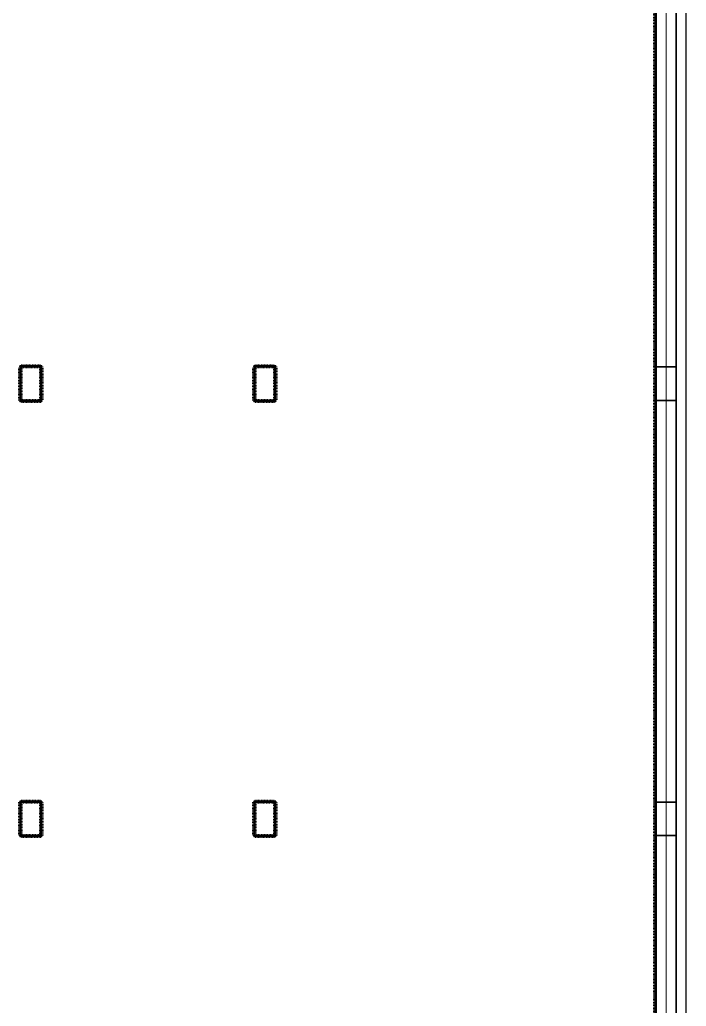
# Model space of a CAD drawing. Header units: millimetres. Extents: x -5300 to 98858, y -5196 to 93886.
# Drawn here: x 5835 to 15800, y 13700 to 28436 of the extents above; entities that cross this region are included whole.
import ezdxf

# ---------------------------------------------------------------- set-up
doc = ezdxf.new("R2010")
doc.units = ezdxf.units.MM
doc.linetypes.add('Штрих', pattern=[6.35, 3.175, -3.175])
doc.linetypes.add('Штрих_2_', pattern=[6.35, 3.175, -3.175])
for name, color, linetype, lineweight, true_color in [('_Разделитель помещений_', 4, 'Штрих', 70, 0x00ffff), ('Колонны', 7, 'Continuous', 18, 0x7f7f7f), ('Перекрытия', 7, 'Continuous', 18, 0x7f7f7f), ('Стены', 7, 'Continuous', 18, 0x7f7f7f), ('Стены разрез', 7, 'Continuous', 50, 0x7f7f7f)]:
    doc.layers.add(name, color=color, linetype=linetype, lineweight=lineweight, true_color=true_color)
doc.layers.add('Генплан', color=7, linetype='Continuous', lineweight=9)

# ---------------------------------------------------------------- blocks, each defined once
blk = doc.blocks.new('ПЕР-002 - ПЕР-002-240075-Подвал')
at = {"layer": 'Перекрытия', "color": 254, "true_color": 0xd4d4d4}
for p, q in [((15350, 13490), (15350, 36630)), ((15350, 36630), (15350, 13490)), ((15650, 13290), (15650, 36630)), ((15650, 36630), (15650, 13290)), ((5850, 22750), (5850, 23250)), ((5850, 23250), (6150, 23250)), ((6150, 23250), (5850, 23250)), ((5850, 23250), (5850, 22750)), ((5850, 23250), (5850, 23250)), ((6150, 23250), (6150, 22750)), ((6150, 22750), (6150, 23250)), ((6150, 23250), (6150, 23250)), ((9350, 22750), (9350, 23250)), ((9350, 23250), (9650, 23250)), ((9650, 23250), (9350, 23250)), ((9350, 23250), (9350, 22750)), ((9350, 23250), (9350, 23250)), ((9650, 23250), (9650, 22750)), ((9650, 22750), (9650, 23250)), ((9650, 23250), (9650, 23250)), ((6150, 22750), (5850, 22750)), ((5850, 22750), (6150, 22750)), ((5850, 22750), (5850, 22750)), ((6150, 22750), (6150, 22750)), ((9650, 22750), (9350, 22750)), ((9350, 22750), (9650, 22750)), ((9350, 22750), (9350, 22750)), ((9650, 22750), (9650, 22750)), ((5850, 16250), (5850, 16750)), ((5850, 16750), (6150, 16750)), ((6150, 16750), (5850, 16750)), ((5850, 16750), (5850, 16250)), ((5850, 16750), (5850, 16750)), ((6150, 16750), (6150, 16250)), ((6150, 16250), (6150, 16750)), ((6150, 16750), (6150, 16750)), ((9350, 16250), (9350, 16750)), ((9350, 16750), (9650, 16750)), ((9650, 16750), (9350, 16750)), ((9350, 16750), (9350, 16250)), ((9350, 16750), (9350, 16750)), ((9650, 16750), (9650, 16250)), ((9650, 16250), (9650, 16750)), ((9650, 16750), (9650, 16750)), ((6150, 16250), (5850, 16250)), ((5850, 16250), (6150, 16250)), ((5850, 16250), (5850, 16250)), ((6150, 16250), (6150, 16250)), ((9650, 16250), (9350, 16250)), ((9350, 16250), (9650, 16250)), ((9350, 16250), (9350, 16250)), ((9650, 16250), (9650, 16250))]:
    blk.add_line(p, q, dxfattribs=at)
blk = doc.blocks.new('СТ_ВОКОЛ-015 - СТ_ВОКОЛ-015 2-240487-Подвал')
at = {"layer": 'Стены', "color": 254, "true_color": 0xd4d4d4}
blk.add_line((9650, 16749.999972), (9350, 16749.999972), dxfattribs=at)
blk = doc.blocks.new('СТ_ВОКОЛ-015 - СТ_ВОКОЛ-015-240484-Подвал')
at = {"layer": 'Стены', "color": 254, "true_color": 0xd4d4d4}
for p, q in [((9335, 16764.999972), (9335, 16764.999972)), ((9335, 16749.999972), (9335, 16749.999972)), ((9650, 16764.999972), (9650, 16764.999972)), ((9650, 16749.999972), (9650, 16749.999972))]:
    blk.add_line(p, q, dxfattribs=at)
at = {"layer": 'Стены разрез', "color": 254, "lineweight": 25, "true_color": 0xd4d4d4}
for p, q in [((9335, 16764.999972), (9335, 16749.999972)), ((9650, 16764.999972), (9335, 16764.999972)), ((9335, 16749.999972), (9650, 16749.999972)), ((9650, 16749.999972), (9650, 16764.999972))]:
    blk.add_line(p, q, dxfattribs=at)
blk.add_blockref('СТ_ВОКОЛ-015 - СТ_ВОКОЛ-015 2-240487-Подвал', (0, 0))
blk = doc.blocks.new('СТ_ВОКОЛ-014 - СТ_ВОКОЛ-014 2-240503-Подвал')
at = {"layer": 'Стены', "color": 254, "true_color": 0xd4d4d4}
blk.add_line((9650, 16249.999972), (9650, 16749.999972), dxfattribs=at)
blk = doc.blocks.new('СТ_ВОКОЛ-014 - СТ_ВОКОЛ-014-240500-Подвал')
at = {"layer": 'Стены', "color": 254, "true_color": 0xd4d4d4}
for p, q in [((9650, 16764.999972), (9650, 16764.999972)), ((9665, 16764.999972), (9665, 16764.999972)), ((9650, 16249.999972), (9650, 16249.999972)), ((9665, 16249.999972), (9665, 16249.999972))]:
    blk.add_line(p, q, dxfattribs=at)
at = {"layer": 'Стены разрез', "color": 254, "lineweight": 25, "true_color": 0xd4d4d4}
for p, q in [((9665, 16764.999972), (9650, 16764.999972)), ((9650, 16764.999972), (9650, 16249.999972)), ((9665, 16249.999972), (9665, 16764.999972)), ((9650, 16249.999972), (9665, 16249.999972))]:
    blk.add_line(p, q, dxfattribs=at)
blk.add_blockref('СТ_ВОКОЛ-014 - СТ_ВОКОЛ-014 2-240503-Подвал', (0, 0))
blk = doc.blocks.new('СТ_ВОКОЛ-016 - СТ_ВОКОЛ-016 2-240519-Подвал')
at = {"layer": 'Стены', "color": 254, "true_color": 0xd4d4d4}
blk.add_line((9350, 16749.999972), (9350, 16249.999972), dxfattribs=at)
blk = doc.blocks.new('СТ_ВОКОЛ-016 - СТ_ВОКОЛ-016-240516-Подвал')
at = {"layer": 'Стены', "color": 254, "true_color": 0xd4d4d4}
for p, q in [((9335, 16749.999972), (9335, 16749.999972)), ((9350, 16749.999972), (9350, 16749.999972)), ((9335, 16249.999972), (9335, 16249.999972)), ((9350, 16249.999972), (9350, 16249.999972))]:
    blk.add_line(p, q, dxfattribs=at)
at = {"layer": 'Стены разрез', "color": 254, "lineweight": 25, "true_color": 0xd4d4d4}
for p, q in [((9350, 16749.999972), (9335, 16749.999972)), ((9335, 16749.999972), (9335, 16249.999972)), ((9350, 16249.999972), (9350, 16749.999972)), ((9335, 16249.999972), (9350, 16249.999972))]:
    blk.add_line(p, q, dxfattribs=at)
blk.add_blockref('СТ_ВОКОЛ-016 - СТ_ВОКОЛ-016 2-240519-Подвал', (0, 0))
blk = doc.blocks.new('СТ_ВОКОЛ-009 22455 - СТ_ВОКОЛ-009 2-240652-Подвал')
at = {"layer": 'Стены', "color": 254, "true_color": 0xd4d4d4}
blk.add_line((5850, 16249.999972), (6150, 16249.999972), dxfattribs=at)
blk = doc.blocks.new('СТ_ВОКОЛ-009 22455 - СТ_ВОКОЛ-009 22455-240649-Подвал')
at = {"layer": 'Стены', "color": 254, "true_color": 0xd4d4d4}
for p, q in [((5835, 16249.999972), (5835, 16249.999972)), ((5835, 16234.999972), (5835, 16234.999972)), ((6165, 16249.999972), (6165, 16249.999972)), ((6165, 16234.999972), (6165, 16234.999972))]:
    blk.add_line(p, q, dxfattribs=at)
at = {"layer": 'Стены разрез', "color": 254, "lineweight": 25, "true_color": 0xd4d4d4}
for p, q in [((6165, 16249.999972), (5835, 16249.999972)), ((5835, 16249.999972), (5835, 16234.999972)), ((5835, 16234.999972), (6165, 16234.999972)), ((6165, 16234.999972), (6165, 16249.999972))]:
    blk.add_line(p, q, dxfattribs=at)
blk.add_blockref('СТ_ВОКОЛ-009 22455 - СТ_ВОКОЛ-009 2-240652-Подвал', (0, 0))
blk = doc.blocks.new('СТ_ВОКОЛ-012 34122 - СТ_ВОКОЛ-012 2-240926-Подвал')
at = {"layer": 'Стены', "color": 254, "true_color": 0xd4d4d4}
blk.add_line((5850, 16749.999972), (5850, 16249.999972), dxfattribs=at)
blk = doc.blocks.new('СТ_ВОКОЛ-012 34122 - СТ_ВОКОЛ-012 34122-240923-Подвал')
at = {"layer": 'Стены', "color": 254, "true_color": 0xd4d4d4}
for p, q in [((5835, 16749.999972), (5835, 16749.999972)), ((5850, 16749.999972), (5850, 16749.999972)), ((5835, 16249.999972), (5835, 16249.999972)), ((5850, 16249.999972), (5850, 16249.999972))]:
    blk.add_line(p, q, dxfattribs=at)
at = {"layer": 'Стены разрез', "color": 254, "lineweight": 25, "true_color": 0xd4d4d4}
for p, q in [((5850, 16749.999972), (5835, 16749.999972)), ((5835, 16749.999972), (5835, 16249.999972)), ((5850, 16249.999972), (5850, 16749.999972)), ((5835, 16249.999972), (5850, 16249.999972))]:
    blk.add_line(p, q, dxfattribs=at)
blk.add_blockref('СТ_ВОКОЛ-012 34122 - СТ_ВОКОЛ-012 2-240926-Подвал', (0, 0))
blk = doc.blocks.new('СТ_ВОКОЛ-011 34235 - СТ_ВОКОЛ-011 2-240942-Подвал')
at = {"layer": 'Стены', "color": 254, "true_color": 0xd4d4d4}
blk.add_line((6150, 16749.999972), (5850, 16749.999972), dxfattribs=at)
blk = doc.blocks.new('СТ_ВОКОЛ-011 34235 - СТ_ВОКОЛ-011 34235-240939-Подвал')
at = {"layer": 'Стены', "color": 254, "true_color": 0xd4d4d4}
for p, q in [((5835, 16764.999972), (5835, 16764.999972)), ((5835, 16749.999972), (5835, 16749.999972)), ((6150, 16764.999972), (6150, 16764.999972)), ((6150, 16749.999972), (6150, 16749.999972))]:
    blk.add_line(p, q, dxfattribs=at)
at = {"layer": 'Стены разрез', "color": 254, "lineweight": 25, "true_color": 0xd4d4d4}
for p, q in [((5835, 16764.999972), (5835, 16749.999972)), ((6150, 16764.999972), (5835, 16764.999972)), ((5835, 16749.999972), (6150, 16749.999972)), ((6150, 16749.999972), (6150, 16764.999972))]:
    blk.add_line(p, q, dxfattribs=at)
blk.add_blockref('СТ_ВОКОЛ-011 34235 - СТ_ВОКОЛ-011 2-240942-Подвал', (0, 0))
blk = doc.blocks.new('СТ_ВОКОЛ-010 - СТ_ВОКОЛ-010 2-240967-Подвал')
at = {"layer": 'Стены', "color": 254, "true_color": 0xd4d4d4}
blk.add_line((6150, 16249.999972), (6150, 16749.999972), dxfattribs=at)
blk = doc.blocks.new('СТ_ВОКОЛ-010 - СТ_ВОКОЛ-010-240964-Подвал')
at = {"layer": 'Стены', "color": 254, "true_color": 0xd4d4d4}
for p, q in [((6150, 16764.999972), (6150, 16764.999972)), ((6165, 16764.999972), (6165, 16764.999972)), ((6150, 16249.999972), (6150, 16249.999972)), ((6165, 16249.999972), (6165, 16249.999972))]:
    blk.add_line(p, q, dxfattribs=at)
at = {"layer": 'Стены разрез', "color": 254, "lineweight": 25, "true_color": 0xd4d4d4}
for p, q in [((6165, 16764.999972), (6150, 16764.999972)), ((6150, 16764.999972), (6150, 16249.999972)), ((6165, 16249.999972), (6165, 16764.999972)), ((6150, 16249.999972), (6165, 16249.999972))]:
    blk.add_line(p, q, dxfattribs=at)
blk.add_blockref('СТ_ВОКОЛ-010 - СТ_ВОКОЛ-010 2-240967-Подвал', (0, 0))
blk = doc.blocks.new('СТ_ВОКОЛ-013 - СТ_ВОКОЛ-013 2-240983-Подвал')
at = {"layer": 'Стены', "color": 254, "true_color": 0xd4d4d4}
blk.add_line((9350, 16249.999972), (9650, 16249.999972), dxfattribs=at)
blk = doc.blocks.new('СТ_ВОКОЛ-013 - СТ_ВОКОЛ-013-240980-Подвал')
at = {"layer": 'Стены', "color": 254, "true_color": 0xd4d4d4}
for p, q in [((9335, 16249.999972), (9335, 16249.999972)), ((9335, 16234.999972), (9335, 16234.999972)), ((9665, 16249.999972), (9665, 16249.999972)), ((9665, 16234.999972), (9665, 16234.999972))]:
    blk.add_line(p, q, dxfattribs=at)
at = {"layer": 'Стены разрез', "color": 254, "lineweight": 25, "true_color": 0xd4d4d4}
for p, q in [((9665, 16249.999972), (9335, 16249.999972)), ((9335, 16249.999972), (9335, 16234.999972)), ((9335, 16234.999972), (9665, 16234.999972)), ((9665, 16234.999972), (9665, 16249.999972))]:
    blk.add_line(p, q, dxfattribs=at)
blk.add_blockref('СТ_ВОКОЛ-013 - СТ_ВОКОЛ-013 2-240983-Подвал', (0, 0))
blk = doc.blocks.new('СТН-04 35484 - СТН-04 2-240999-Подвал')
at = {"layer": 'Стены', "color": 254, "true_color": 0xd4d4d4}
blk.add_line((15500, 37000), (15500, 13390), dxfattribs=at)
blk = doc.blocks.new('СТН-04 35484 - СТН-04 35484-240996-Подвал')
at = {"layer": 'Стены', "color": 254, "true_color": 0xd4d4d4}
for p, q in [((15350, 23250), (15350, 23250)), ((15650, 23250), (15650, 23250)), ((15350, 22750), (15350, 22750)), ((15650, 22750), (15650, 22750)), ((15350, 16750), (15350, 16750)), ((15650, 16750), (15650, 16750)), ((15350, 16250), (15350, 16250)), ((15650, 16250), (15650, 16250))]:
    blk.add_line(p, q, dxfattribs=at)
at = {"layer": 'Стены разрез', "color": 254, "lineweight": 25, "true_color": 0xd4d4d4}
for p, q in [((15330, 37170), (15330, 13490)), ((15350, 13490), (15350, 37170)), ((15650, 36850), (15650, 13490)), ((15800, 13490), (15800, 36850)), ((15350, 28750), (15350, 23250)), ((15650, 23250), (15650, 28750)), ((15350, 23250), (15650, 23250)), ((15650, 22750), (15350, 22750)), ((15350, 22750), (15350, 16750)), ((15650, 16750), (15650, 22750)), ((15350, 16750), (15650, 16750)), ((15650, 16250), (15350, 16250)), ((15350, 16250), (15350, 13490)), ((15650, 13490), (15650, 16250))]:
    blk.add_line(p, q, dxfattribs=at)
blk.add_blockref('СТН-04 35484 - СТН-04 2-240999-Подвал', (0, 0))
blk = doc.blocks.new('СТ_ВОКОЛ-014 107888 - СТ_ВОКОЛ-014 2-243354-Подвал')
at = {"layer": 'Стены', "color": 254, "true_color": 0xd4d4d4}
blk.add_line((9650, 22750), (9650, 23250), dxfattribs=at)
blk = doc.blocks.new('СТ_ВОКОЛ-014 107888 - СТ_ВОКОЛ-014 107888-243351-Подвал')
at = {"layer": 'Стены', "color": 254, "true_color": 0xd4d4d4}
for p, q in [((9650, 23265), (9650, 23265)), ((9665, 23265), (9665, 23265)), ((9650, 22750), (9650, 22750)), ((9665, 22750), (9665, 22750))]:
    blk.add_line(p, q, dxfattribs=at)
at = {"layer": 'Стены разрез', "color": 254, "lineweight": 25, "true_color": 0xd4d4d4}
for p, q in [((9665, 23265), (9650, 23265)), ((9650, 23265), (9650, 22750)), ((9665, 22750), (9665, 23265)), ((9650, 22750), (9665, 22750))]:
    blk.add_line(p, q, dxfattribs=at)
blk.add_blockref('СТ_ВОКОЛ-014 107888 - СТ_ВОКОЛ-014 2-243354-Подвал', (0, 0))
blk = doc.blocks.new('СТ_ВОКОЛ-009 109281 - СТ_ВОКОЛ-009 2-243518-Подвал')
at = {"layer": 'Стены', "color": 254, "true_color": 0xd4d4d4}
blk.add_line((5850, 22750), (6150, 22750), dxfattribs=at)
blk = doc.blocks.new('СТ_ВОКОЛ-009 109281 - СТ_ВОКОЛ-009 109281-243515-Подвал')
at = {"layer": 'Стены', "color": 254, "true_color": 0xd4d4d4}
for p, q in [((5835, 22750), (5835, 22750)), ((5835, 22735), (5835, 22735)), ((6165, 22750), (6165, 22750)), ((6165, 22735), (6165, 22735))]:
    blk.add_line(p, q, dxfattribs=at)
at = {"layer": 'Стены разрез', "color": 254, "lineweight": 25, "true_color": 0xd4d4d4}
for p, q in [((6165, 22750), (5835, 22750)), ((5835, 22750), (5835, 22735)), ((5835, 22735), (6165, 22735)), ((6165, 22735), (6165, 22750))]:
    blk.add_line(p, q, dxfattribs=at)
blk.add_blockref('СТ_ВОКОЛ-009 109281 - СТ_ВОКОЛ-009 2-243518-Подвал', (0, 0))
blk = doc.blocks.new('СТ_ВОКОЛ-011 109389 - СТ_ВОКОЛ-011 2-243534-Подвал')
at = {"layer": 'Стены', "color": 254, "true_color": 0xd4d4d4}
blk.add_line((6150, 23250), (5850, 23250), dxfattribs=at)
blk = doc.blocks.new('СТ_ВОКОЛ-011 109389 - СТ_ВОКОЛ-011 109389-243531-Подвал')
at = {"layer": 'Стены', "color": 254, "true_color": 0xd4d4d4}
for p, q in [((5835, 23265), (5835, 23265)), ((5835, 23250), (5835, 23250)), ((6150, 23265), (6150, 23265)), ((6150, 23250), (6150, 23250))]:
    blk.add_line(p, q, dxfattribs=at)
at = {"layer": 'Стены разрез', "color": 254, "lineweight": 25, "true_color": 0xd4d4d4}
for p, q in [((5835, 23265), (5835, 23250)), ((6150, 23265), (5835, 23265)), ((5835, 23250), (6150, 23250)), ((6150, 23250), (6150, 23265))]:
    blk.add_line(p, q, dxfattribs=at)
blk.add_blockref('СТ_ВОКОЛ-011 109389 - СТ_ВОКОЛ-011 2-243534-Подвал', (0, 0))
blk = doc.blocks.new('СТ_ВОКОЛ-010 109497 - СТ_ВОКОЛ-010 2-243550-Подвал')
at = {"layer": 'Стены', "color": 254, "true_color": 0xd4d4d4}
blk.add_line((6150, 22750), (6150, 23250), dxfattribs=at)
blk = doc.blocks.new('СТ_ВОКОЛ-010 109497 - СТ_ВОКОЛ-010 109497-243547-Подвал')
at = {"layer": 'Стены', "color": 254, "true_color": 0xd4d4d4}
for p, q in [((6150, 23265), (6150, 23265)), ((6165, 23265), (6165, 23265)), ((6150, 22750), (6150, 22750)), ((6165, 22750), (6165, 22750))]:
    blk.add_line(p, q, dxfattribs=at)
at = {"layer": 'Стены разрез', "color": 254, "lineweight": 25, "true_color": 0xd4d4d4}
for p, q in [((6165, 23265), (6150, 23265)), ((6150, 23265), (6150, 22750)), ((6165, 22750), (6165, 23265)), ((6150, 22750), (6165, 22750))]:
    blk.add_line(p, q, dxfattribs=at)
blk.add_blockref('СТ_ВОКОЛ-010 109497 - СТ_ВОКОЛ-010 2-243550-Подвал', (0, 0))
blk = doc.blocks.new('СТ_ВОКОЛ-012 109614 - СТ_ВОКОЛ-012 2-243566-Подвал')
at = {"layer": 'Стены', "color": 254, "true_color": 0xd4d4d4}
blk.add_line((5850, 23250), (5850, 22750), dxfattribs=at)
blk = doc.blocks.new('СТ_ВОКОЛ-012 109614 - СТ_ВОКОЛ-012 109614-243563-Подвал')
at = {"layer": 'Стены', "color": 254, "true_color": 0xd4d4d4}
for p, q in [((5835, 23250), (5835, 23250)), ((5850, 23250), (5850, 23250)), ((5835, 22750), (5835, 22750)), ((5850, 22750), (5850, 22750))]:
    blk.add_line(p, q, dxfattribs=at)
at = {"layer": 'Стены разрез', "color": 254, "lineweight": 25, "true_color": 0xd4d4d4}
for p, q in [((5850, 23250), (5835, 23250)), ((5835, 23250), (5835, 22750)), ((5850, 22750), (5850, 23250)), ((5835, 22750), (5850, 22750))]:
    blk.add_line(p, q, dxfattribs=at)
blk.add_blockref('СТ_ВОКОЛ-012 109614 - СТ_ВОКОЛ-012 2-243566-Подвал', (0, 0))
blk = doc.blocks.new('СТ_ВОКОЛ-016 109729 - СТ_ВОКОЛ-016 2-243582-Подвал')
at = {"layer": 'Стены', "color": 254, "true_color": 0xd4d4d4}
blk.add_line((9350, 23250), (9350, 22750), dxfattribs=at)
blk = doc.blocks.new('СТ_ВОКОЛ-016 109729 - СТ_ВОКОЛ-016 109729-243579-Подвал')
at = {"layer": 'Стены', "color": 254, "true_color": 0xd4d4d4}
for p, q in [((9335, 23250), (9335, 23250)), ((9350, 23250), (9350, 23250)), ((9335, 22750), (9335, 22750)), ((9350, 22750), (9350, 22750))]:
    blk.add_line(p, q, dxfattribs=at)
at = {"layer": 'Стены разрез', "color": 254, "lineweight": 25, "true_color": 0xd4d4d4}
for p, q in [((9350, 23250), (9335, 23250)), ((9335, 23250), (9335, 22750)), ((9350, 22750), (9350, 23250)), ((9335, 22750), (9350, 22750))]:
    blk.add_line(p, q, dxfattribs=at)
blk.add_blockref('СТ_ВОКОЛ-016 109729 - СТ_ВОКОЛ-016 2-243582-Подвал', (0, 0))
blk = doc.blocks.new('СТ_ВОКОЛ-013 110046 - СТ_ВОКОЛ-013 2-243614-Подвал')
at = {"layer": 'Стены', "color": 254, "true_color": 0xd4d4d4}
blk.add_line((9350, 22750), (9650, 22750), dxfattribs=at)
blk = doc.blocks.new('СТ_ВОКОЛ-013 110046 - СТ_ВОКОЛ-013 110046-243611-Подвал')
at = {"layer": 'Стены', "color": 254, "true_color": 0xd4d4d4}
for p, q in [((9335, 22750), (9335, 22750)), ((9335, 22735), (9335, 22735)), ((9665, 22750), (9665, 22750)), ((9665, 22735), (9665, 22735))]:
    blk.add_line(p, q, dxfattribs=at)
at = {"layer": 'Стены разрез', "color": 254, "lineweight": 25, "true_color": 0xd4d4d4}
for p, q in [((9665, 22750), (9335, 22750)), ((9335, 22750), (9335, 22735)), ((9335, 22735), (9665, 22735)), ((9665, 22735), (9665, 22750))]:
    blk.add_line(p, q, dxfattribs=at)
blk.add_blockref('СТ_ВОКОЛ-013 110046 - СТ_ВОКОЛ-013 2-243614-Подвал', (0, 0))
blk = doc.blocks.new('СТ_ВОКОЛ-015 111245 - СТ_ВОКОЛ-015 2-243630-Подвал')
at = {"layer": 'Стены', "color": 254, "true_color": 0xd4d4d4}
blk.add_line((9650, 23250), (9350, 23250), dxfattribs=at)
blk = doc.blocks.new('СТ_ВОКОЛ-015 111245 - СТ_ВОКОЛ-015 111245-243627-Подвал')
at = {"layer": 'Стены', "color": 254, "true_color": 0xd4d4d4}
for p, q in [((9335, 23265), (9335, 23265)), ((9335, 23250), (9335, 23250)), ((9650, 23265), (9650, 23265)), ((9650, 23250), (9650, 23250))]:
    blk.add_line(p, q, dxfattribs=at)
at = {"layer": 'Стены разрез', "color": 254, "lineweight": 25, "true_color": 0xd4d4d4}
for p, q in [((9335, 23265), (9335, 23250)), ((9650, 23265), (9335, 23265)), ((9335, 23250), (9650, 23250)), ((9650, 23250), (9650, 23265))]:
    blk.add_line(p, q, dxfattribs=at)
blk.add_blockref('СТ_ВОКОЛ-015 111245 - СТ_ВОКОЛ-015 2-243630-Подвал', (0, 0))
blk = doc.blocks.new('Местность - Местность-379060-Подвал')
at = {"layer": 'Генплан', "color": 253, "true_color": 0xaaaaaa}
for p, q in [((15800, 13430), (15800, 30470)), ((15800, 30470), (15800, 13430)), ((15800, 30470), (15800, 13430))]:
    blk.add_line(p, q, dxfattribs=at)
blk = doc.blocks.new('Местность - Местность-379064-Подвал')
blk.add_blockref('Местность - Местность-379060-Подвал', (0, 0))
blk = doc.blocks.new('КОЛ-002 300х500 300 x 500 109932 - КОЛ-002 300х500 300 x 500 109932-385018-Подвал')
at = {"layer": 'Колонны', "color": 254, "lineweight": 25, "true_color": 0xd4d4d4}
for p, q in [((150, 250), (-150, 250)), ((-150, 250), (-150, -250)), ((150, -250), (150, 250)), ((-150, -250), (150, -250))]:
    blk.add_line(p, q, dxfattribs=at)
at = {"layer": 'Колонны', "color": 254, "true_color": 0xd4d4d4}
for p, q in [((-150, 250), (-150, 250)), ((150, 250), (150, 250)), ((-150, -250), (-150, -250)), ((150, -250), (150, -250))]:
    blk.add_line(p, q, dxfattribs=at)
blk = doc.blocks.new('КОЛ-002 300х500 300 x 500 108579 - КОЛ-002 300х500 300 x 500 108579-385007-Подвал')
at = {"layer": 'Колонны', "color": 254, "lineweight": 25, "true_color": 0xd4d4d4}
for p, q in [((150, 250), (-150, 250)), ((-150, 250), (-150, -250)), ((150, -250), (150, 250)), ((-150, -250), (150, -250))]:
    blk.add_line(p, q, dxfattribs=at)
at = {"layer": 'Колонны', "color": 254, "true_color": 0xd4d4d4}
for p, q in [((-150, 250), (-150, 250)), ((150, 250), (150, 250)), ((-150, -250), (-150, -250)), ((150, -250), (150, -250))]:
    blk.add_line(p, q, dxfattribs=at)
blk = doc.blocks.new('КОЛ-001 300х500 300 x 500 37728 - КОЛ-001 300х500 300 x 500 37728-384512-Подвал')
at = {"layer": 'Колонны', "color": 254, "lineweight": 25, "true_color": 0xd4d4d4}
for p, q in [((150, 250), (-150, 250)), ((-150, 250), (-150, -250)), ((150, -250), (150, 250)), ((-150, -250), (150, -250))]:
    blk.add_line(p, q, dxfattribs=at)
at = {"layer": 'Колонны', "color": 254, "true_color": 0xd4d4d4}
for p, q in [((-150, 250), (-150, 250)), ((150, 250), (150, 250)), ((-150, -250), (-150, -250)), ((150, -250), (150, -250))]:
    blk.add_line(p, q, dxfattribs=at)
blk = doc.blocks.new('КОЛ-001 300х500 300 x 500 37629 - КОЛ-001 300х500 300 x 500 37629-384501-Подвал')
at = {"layer": 'Колонны', "color": 254, "lineweight": 25, "true_color": 0xd4d4d4}
for p, q in [((150, 250), (-150, 250)), ((-150, 250), (-150, -250)), ((150, -250), (150, 250)), ((-150, -250), (150, -250))]:
    blk.add_line(p, q, dxfattribs=at)
at = {"layer": 'Колонны', "color": 254, "true_color": 0xd4d4d4}
for p, q in [((-150, 250), (-150, 250)), ((150, 250), (150, 250)), ((-150, -250), (-150, -250)), ((150, -250), (150, -250))]:
    blk.add_line(p, q, dxfattribs=at)
blk = doc.blocks.new('КОЛ-002 300х500 300 x 500 34008 - КОЛ-002 300х500 300 x 500 34008-384490-Подвал')
at = {"layer": 'Колонны', "color": 254, "lineweight": 25, "true_color": 0xd4d4d4}
for p, q in [((150, 250), (-150, 250)), ((-150, 250), (-150, -250)), ((150, -250), (150, 250)), ((-150, -250), (150, -250))]:
    blk.add_line(p, q, dxfattribs=at)
at = {"layer": 'Колонны', "color": 254, "true_color": 0xd4d4d4}
for p, q in [((-150, 250), (-150, 250)), ((150, 250), (150, 250)), ((-150, -250), (-150, -250)), ((150, -250), (150, -250))]:
    blk.add_line(p, q, dxfattribs=at)
blk = doc.blocks.new('КОЛ-002 300х500 300 x 500 9273 - КОЛ-002 300х500 300 x 500 9273-384446-Подвал')
at = {"layer": 'Колонны', "color": 254, "lineweight": 25, "true_color": 0xd4d4d4}
for p, q in [((150, 250), (-150, 250)), ((-150, 250), (-150, -250)), ((150, -250), (150, 250)), ((-150, -250), (150, -250))]:
    blk.add_line(p, q, dxfattribs=at)
at = {"layer": 'Колонны', "color": 254, "true_color": 0xd4d4d4}
for p, q in [((-150, 250), (-150, 250)), ((150, 250), (150, 250)), ((-150, -250), (-150, -250)), ((150, -250), (150, -250))]:
    blk.add_line(p, q, dxfattribs=at)

msp = doc.modelspace()

# ---------------------------------------------------------------- linework, layer by layer
at = {"layer": '_Разделитель помещений_', "color": 131, "linetype": 'Штрих_2_', "true_color": 0xaaffff}
for p, q in [((15330, 13510), (15330, 37150)), ((5835, 23250), (5850, 23250)), ((5835, 22750), (5835, 23250)), ((5850, 23250), (5850, 23265)), ((5850, 23265), (6150, 23265)), ((5850, 23250), (5850, 22750)), ((6150, 23250), (5850, 23250)), ((6150, 23265), (6150, 23250)), ((6150, 22750), (6150, 23250)), ((6150, 23250), (6165, 23250)), ((6165, 23250), (6165, 22750)), ((9335, 23250), (9350, 23250)), ((9335, 22750), (9335, 23250)), ((9350, 23250), (9350, 23265)), ((9350, 23265), (9650, 23265)), ((9350, 23250), (9350, 22750)), ((9650, 23250), (9350, 23250)), ((9650, 23265), (9650, 23250)), ((9650, 22750), (9650, 23250)), ((9650, 23250), (9665, 23250)), ((9665, 23250), (9665, 22750)), ((5850, 22750), (5835, 22750)), ((5850, 22735), (5850, 22750)), ((5850, 22750), (6150, 22750)), ((6150, 22735), (5850, 22735)), ((6150, 22750), (6150, 22735)), ((6165, 22750), (6150, 22750)), ((9350, 22750), (9335, 22750)), ((9350, 22750), (9650, 22750)), ((9350, 22735), (9350, 22750)), ((9650, 22735), (9350, 22735)), ((9650, 22750), (9650, 22735)), ((9665, 22750), (9650, 22750)), ((5835, 16250), (5835, 16750)), ((5835, 16750), (5850, 16750)), ((5850, 16750), (5850, 16765)), ((5850, 16765), (6150, 16765)), ((5850, 16750), (5850, 16250)), ((6150, 16750), (5850, 16750)), ((6150, 16765), (6150, 16750)), ((6150, 16750), (6165, 16750)), ((6150, 16250), (6150, 16750)), ((6165, 16750), (6165, 16250)), ((9335, 16250), (9335, 16750)), ((9335, 16750), (9350, 16750)), ((9350, 16750), (9350, 16765)), ((9350, 16765), (9650, 16765)), ((9350, 16750), (9350, 16250)), ((9650, 16750), (9350, 16750)), ((9650, 16765), (9650, 16750)), ((9650, 16750), (9665, 16750)), ((9650, 16250), (9650, 16750)), ((9665, 16750), (9665, 16250)), ((5850, 16250), (5835, 16250)), ((5850, 16235), (5850, 16250)), ((5850, 16250), (6150, 16250)), ((6150, 16235), (5850, 16235)), ((6150, 16250), (6150, 16235)), ((6165, 16250), (6150, 16250)), ((9350, 16250), (9335, 16250)), ((9350, 16235), (9350, 16250)), ((9350, 16250), (9650, 16250)), ((9650, 16235), (9350, 16235)), ((9650, 16250), (9650, 16235)), ((9665, 16250), (9650, 16250))]:
    msp.add_line(p, q, dxfattribs=at)

# ---------------------------------------------------------------- block references
at = {"layer": 'Генплан', "color": 253, "true_color": 0xaaaaaa}
msp.add_blockref('Местность - Местность-379064-Подвал', (0, 0), dxfattribs=at)
at = {"layer": 'Колонны', "color": 254, "true_color": 0xd4d4d4}
for name, p in [('КОЛ-002 300х500 300 x 500 108579 - КОЛ-002 300х500 300 x 500 108579-385007-Подвал', (6000, 23000)), ('КОЛ-002 300х500 300 x 500 109932 - КОЛ-002 300х500 300 x 500 109932-385018-Подвал', (9500, 23000)), ('КОЛ-001 300х500 300 x 500 37728 - КОЛ-001 300х500 300 x 500 37728-384512-Подвал', (15500, 23000)), ('КОЛ-002 300х500 300 x 500 9273 - КОЛ-002 300х500 300 x 500 9273-384446-Подвал', (6000, 16500)), ('КОЛ-002 300х500 300 x 500 34008 - КОЛ-002 300х500 300 x 500 34008-384490-Подвал', (9500, 16500)), ('КОЛ-001 300х500 300 x 500 37629 - КОЛ-001 300х500 300 x 500 37629-384501-Подвал', (15500, 16500))]:
    msp.add_blockref(name, p, dxfattribs=at)
at = {"layer": 'Перекрытия', "color": 254, "true_color": 0xd4d4d4}
msp.add_blockref('ПЕР-002 - ПЕР-002-240075-Подвал', (0, 0), dxfattribs=at)
at = {"layer": 'Стены', "color": 254, "true_color": 0xd4d4d4}
for name in ['СТН-04 35484 - СТН-04 35484-240996-Подвал', 'СТ_ВОКОЛ-011 109389 - СТ_ВОКОЛ-011 109389-243531-Подвал', 'СТ_ВОКОЛ-012 109614 - СТ_ВОКОЛ-012 109614-243563-Подвал', 'СТ_ВОКОЛ-010 109497 - СТ_ВОКОЛ-010 109497-243547-Подвал', 'СТ_ВОКОЛ-015 111245 - СТ_ВОКОЛ-015 111245-243627-Подвал', 'СТ_ВОКОЛ-016 109729 - СТ_ВОКОЛ-016 109729-243579-Подвал', 'СТ_ВОКОЛ-014 107888 - СТ_ВОКОЛ-014 107888-243351-Подвал', 'СТ_ВОКОЛ-009 109281 - СТ_ВОКОЛ-009 109281-243515-Подвал', 'СТ_ВОКОЛ-013 110046 - СТ_ВОКОЛ-013 110046-243611-Подвал', 'СТ_ВОКОЛ-011 34235 - СТ_ВОКОЛ-011 34235-240939-Подвал', 'СТ_ВОКОЛ-012 34122 - СТ_ВОКОЛ-012 34122-240923-Подвал', 'СТ_ВОКОЛ-010 - СТ_ВОКОЛ-010-240964-Подвал', 'СТ_ВОКОЛ-015 - СТ_ВОКОЛ-015-240484-Подвал', 'СТ_ВОКОЛ-016 - СТ_ВОКОЛ-016-240516-Подвал', 'СТ_ВОКОЛ-014 - СТ_ВОКОЛ-014-240500-Подвал', 'СТ_ВОКОЛ-009 22455 - СТ_ВОКОЛ-009 22455-240649-Подвал', 'СТ_ВОКОЛ-013 - СТ_ВОКОЛ-013-240980-Подвал']:
    msp.add_blockref(name, (0, 0), dxfattribs=at)

doc.saveas('drawing.dxf')
